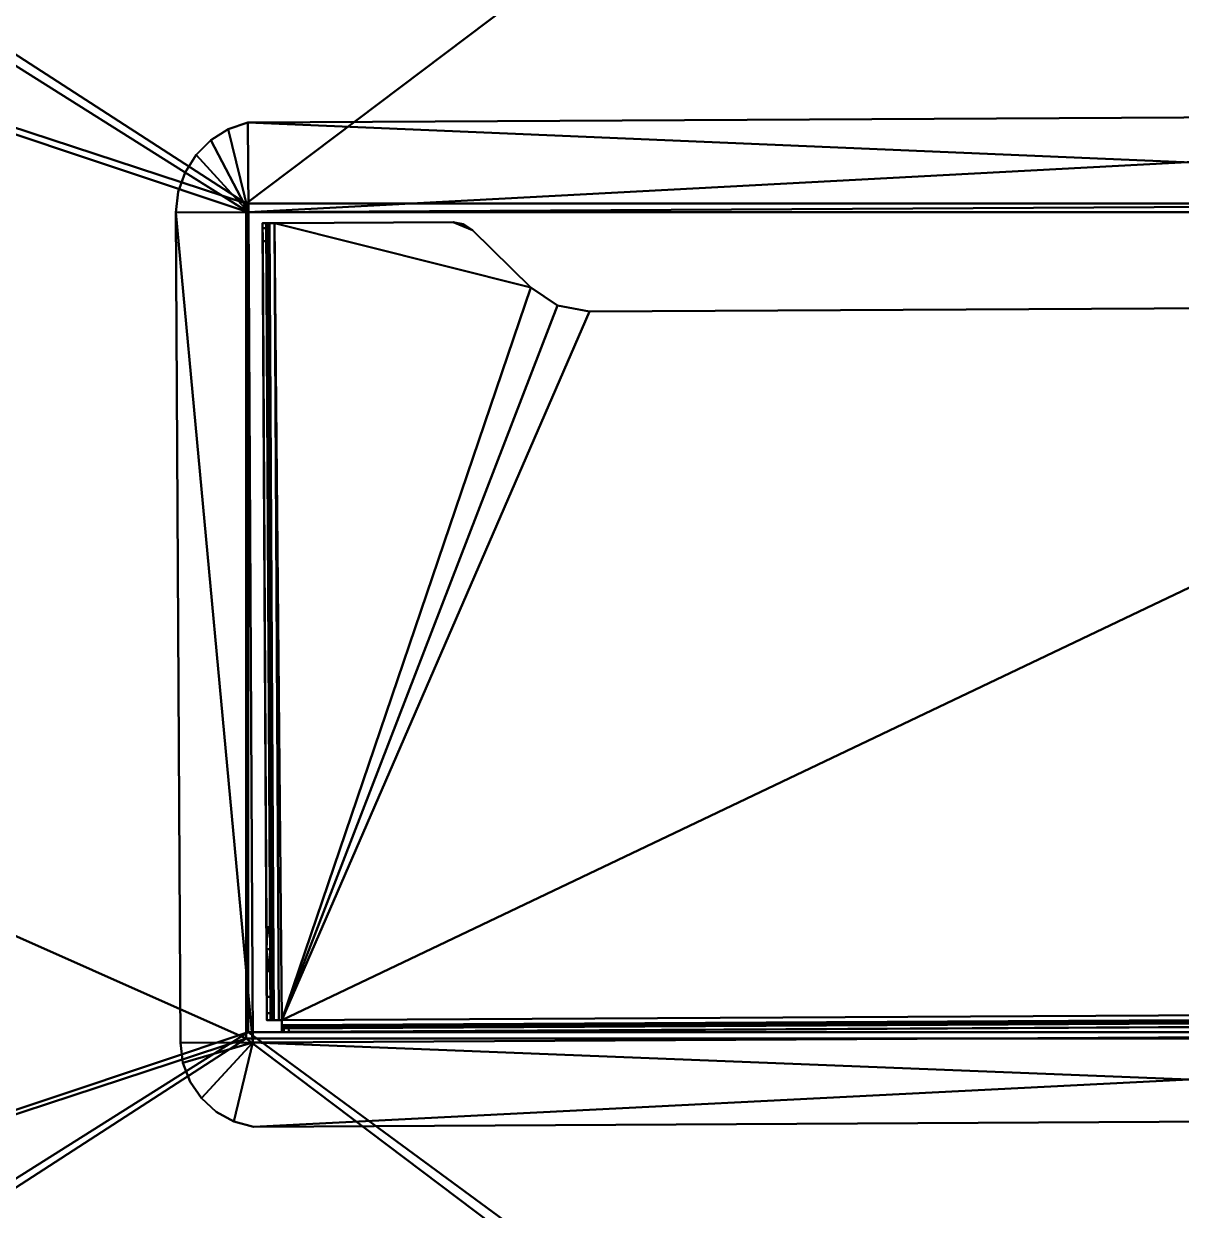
# Model space of a CAD drawing. Header units: millimetres. Extents: x -1750 to 1750, y -600 to 600.
# Drawn here: x -747.8 to -580.8, y -84.7 to 86.5 of the extents above; entities that cross this region are included whole.
import ezdxf

# ---------------------------------------------------------------- set-up
doc = ezdxf.new("R2010")
doc.units = ezdxf.units.MM
doc.layers.add('I-FURN-PNLS', color=7, linetype='Continuous', lineweight=40)

# ---------------------------------------------------------------- blocks, each defined once
blk = doc.blocks.new('Tapa de caja tomas - Tapa de caja tomas-217817-Vista 1')
at = {"layer": 'I-FURN-PNLS', "color": 250, "true_color": 0x141414}
mesh = blk.add_polyface(dxfattribs=at)
corners = [(72.43, -134.54, 694.06), (72.43, 135.57, 694.06), (71.48, 138.4, 694.06), (69.91, 140.95, 694.06), (67.82, 143.08, 694.06), (65.3, 144.68, 694.06), (62.49, 145.68, 694.06), (59.52, 146.02, 694.06), (-60.28, 146.02, 694.06), (-63.16, 145.68, 694.06), (-65.88, 144.67, 694.06), (-68.29, 143.05, 694.06), (-70.25, 140.91, 694.06), (-71.66, 138.37, 694.06), (-72.43, 135.57, 694.06), (-72.43, -134.54, 694.06), (-71.66, -137.33, 694.06), (-70.25, -139.87, 694.06), (-68.29, -142.01, 694.06), (-65.88, -143.63, 694.06), (-63.16, -144.64, 694.06), (-60.28, -144.98, 694.06), (59.52, -144.98, 694.06), (62.49, -144.64, 694.06), (65.3, -143.65, 694.06), (67.82, -142.04, 694.06), (69.91, -139.91, 694.06), (71.48, -137.37, 694.06), (-60.28, -134.54, 694.06), (-60.28, 135.57, 694.06), (59.52, 135.57, 694.06), (59.52, -134.54, 694.06)]
mesh.append_faces([[corners[k] for k in face] for face in [(9, 29, 8)]], dxfattribs={"vtx0": -1, "vtx1": -1, "color": 250})
mesh.append_faces([[corners[k] for k in face] for face in [(22, 31, 28), (30, 4, 5), (29, 13, 14, 28)]], dxfattribs={"vtx0": -1, "vtx2": -1, "color": 250})
mesh.append_faces([[corners[k] for k in face] for face in [(31, 24, 25, 26), (28, 20, 21, 22), (28, 16, 17, 18), (30, 5, 6, 7), (29, 9, 10, 11)]], dxfattribs={"vtx0": -1, "vtx3": -1, "color": 250})
mesh.append_faces([[corners[k] for k in face] for face in [(23, 24, 31, 22), (27, 0, 31, 26), (0, 1, 31), (19, 20, 28, 18), (15, 16, 28, 14), (3, 4, 30, 2), (12, 13, 29, 11)]], dxfattribs={"vtx1": -1, "vtx2": -1, "color": 250})
mesh.append_faces([[corners[k] for k in face] for face in [(1, 2, 30, 31), (29, 30, 7, 8)]], dxfattribs={"vtx1": -1, "vtx3": -1, "color": 250})
mesh = blk.add_polyface(dxfattribs=at)
corners = [(72.43, -134.54, 693.14), (71.48, -137.37, 693.14), (69.91, -139.91, 693.14), (67.82, -142.04, 693.14), (65.3, -143.65, 693.14), (62.49, -144.64, 693.14), (59.52, -144.98, 693.14), (-60.28, -144.98, 693.14), (-63.16, -144.64, 693.14), (-65.88, -143.63, 693.14), (-68.29, -142.01, 693.14), (-70.25, -139.87, 693.14), (-71.66, -137.33, 693.14), (-72.43, -134.54, 693.14), (-72.43, 135.57, 693.14), (-71.66, 138.37, 693.14), (-70.25, 140.91, 693.14), (-68.29, 143.05, 693.14), (-65.88, 144.67, 693.14), (-63.16, 145.68, 693.14), (-60.28, 146.02, 693.14), (59.52, 146.02, 693.14), (62.49, 145.68, 693.14), (65.3, 144.68, 693.14), (67.82, 143.08, 693.14), (69.91, 140.95, 693.14), (71.48, 138.4, 693.14), (72.43, 135.57, 693.14), (-60.28, -134.54, 693.14), (59.52, -134.54, 693.14), (59.52, 135.57, 693.14), (-60.28, 135.57, 693.14)]
mesh.append_faces([[corners[k] for k in face] for face in [(8, 28, 7)]], dxfattribs={"vtx0": -1, "vtx1": -1, "color": 250})
mesh.append_faces([[corners[k] for k in face] for face in [(21, 30, 31), (29, 3, 4), (28, 12, 13, 31)]], dxfattribs={"vtx0": -1, "vtx2": -1, "color": 250})
mesh.append_faces([[corners[k] for k in face] for face in [(30, 23, 24, 25), (31, 19, 20, 21), (31, 15, 16, 17), (29, 4, 5, 6), (28, 8, 9, 10)]], dxfattribs={"vtx0": -1, "vtx3": -1, "color": 250})
mesh.append_faces([[corners[k] for k in face] for face in [(22, 23, 30, 21), (26, 27, 30, 25), (27, 0, 30), (18, 19, 31, 17), (14, 15, 31, 13), (2, 3, 29, 1), (11, 12, 28, 10)]], dxfattribs={"vtx1": -1, "vtx2": -1, "color": 250})
mesh.append_faces([[corners[k] for k in face] for face in [(0, 1, 29, 30), (28, 29, 6, 7)]], dxfattribs={"vtx1": -1, "vtx3": -1, "color": 250})
mesh = blk.add_polyface(dxfattribs=at)
corners = [(-72.43, 135.57, 694.06), (-71.66, 138.37, 694.06), (-70.25, 140.91, 694.06), (-68.29, 143.05, 694.06), (-65.88, 144.67, 694.06), (-63.16, 145.68, 694.06), (-60.28, 146.02, 694.06), (-60.28, 146.02, 693.14), (-63.16, 145.68, 693.14), (-65.88, 144.67, 693.14), (-68.29, 143.05, 693.14), (-70.25, 140.91, 693.14), (-71.66, 138.37, 693.14), (-72.43, 135.57, 693.14)]
mesh.append_faces([[corners[k] for k in face] for face in [(7, 8, 5, 6), (0, 1, 12, 13)]], dxfattribs={"vtx1": -1, "color": 250})
mesh.append_faces([[corners[k] for k in face] for face in [(8, 9, 4, 5), (3, 4, 9, 10), (10, 11, 2, 3), (11, 12, 1, 2)]], dxfattribs={"vtx1": -1, "vtx3": -1, "color": 250})
mesh = blk.add_polyface(dxfattribs=at)
corners = [(-60.28, 146.02, 694.06), (59.52, 146.02, 694.06), (59.52, 146.02, 693.14), (-60.28, 146.02, 693.14)]
mesh.append_faces([[corners[k] for k in face] for face in [(3, 0, 1, 2)]], dxfattribs={"color": 250})
mesh = blk.add_polyface(dxfattribs=at)
corners = [(59.52, 146.02, 694.06), (62.49, 145.68, 694.06), (65.3, 144.68, 694.06), (67.82, 143.08, 694.06), (69.91, 140.95, 694.06), (71.48, 138.4, 694.06), (72.43, 135.57, 694.06), (72.43, 135.57, 693.14), (71.48, 138.4, 693.14), (69.91, 140.95, 693.14), (67.82, 143.08, 693.14), (65.3, 144.68, 693.14), (62.49, 145.68, 693.14), (59.52, 146.02, 693.14)]
mesh.append_faces([[corners[k] for k in face] for face in [(7, 8, 5, 6), (0, 1, 12, 13)]], dxfattribs={"vtx1": -1, "color": 250})
mesh.append_faces([[corners[k] for k in face] for face in [(8, 9, 4, 5), (3, 4, 9, 10), (10, 11, 2, 3), (11, 12, 1, 2)]], dxfattribs={"vtx1": -1, "vtx3": -1, "color": 250})
mesh = blk.add_polyface(dxfattribs=at)
corners = [(-72.43, -134.54, 694.06), (-72.43, 135.57, 694.06), (-72.43, 135.57, 693.14), (-72.43, -134.54, 693.14)]
mesh.append_faces([[corners[k] for k in face] for face in [(3, 0, 1, 2)]], dxfattribs={"color": 250})
mesh = blk.add_polyface(dxfattribs=at)
corners = [(-60.28, 135.57, 694.06), (-60.28, -134.54, 694.06), (-60.28, -134.54, 693.14), (-60.28, 135.57, 693.14)]
mesh.append_faces([[corners[k] for k in face] for face in [(0, 1, 2, 3)]], dxfattribs={"color": 250})
mesh = blk.add_polyface(dxfattribs=at)
corners = [(59.52, 135.57, 694.06), (-60.28, 135.57, 694.06), (-60.28, 135.57, 693.14), (59.52, 135.57, 693.14)]
mesh.append_faces([[corners[k] for k in face] for face in [(0, 1, 2, 3)]], dxfattribs={"color": 250})
mesh = blk.add_polyface(dxfattribs=at)
corners = [(59.52, -134.54, 694.06), (59.52, 135.57, 694.06), (59.52, 135.57, 693.14), (59.52, -134.54, 693.14)]
mesh.append_faces([[corners[k] for k in face] for face in [(0, 1, 2, 3)]], dxfattribs={"color": 250})
mesh = blk.add_polyface(dxfattribs=at)
corners = [(72.43, 135.57, 694.06), (72.43, -134.54, 694.06), (72.43, -134.54, 693.14), (72.43, 135.57, 693.14)]
mesh.append_faces([[corners[k] for k in face] for face in [(3, 0, 1, 2)]], dxfattribs={"color": 250})
mesh = blk.add_polyface(dxfattribs=at)
corners = [(-57.09, 131.83, 693.84), (-57.09, 133.03, 693.34), (-57.09, 133.53, 692.14), (-57.09, 132.83, 692.14), (-57.09, 132.53, 692.84), (-57.09, 131.83, 693.14), (-57.09, 131.83, 693.31), (-57.09, 131.83, 693.49), (-57.09, 131.83, 693.66)]
mesh.append_faces([[corners[k] for k in face] for face in [(4, 2, 3), (1, 7, 8, 0)]], dxfattribs={"vtx0": -1, "color": 250})
mesh.append_faces([[corners[k] for k in face] for face in [(1, 2, 4, 7)]], dxfattribs={"vtx1": -1, "vtx2": -1, "vtx3": -1, "color": 250})
mesh.append_faces([[corners[k] for k in face] for face in [(4, 5, 6, 7)]], dxfattribs={"vtx3": -1, "color": 250})
mesh = blk.add_polyface(dxfattribs=at)
corners = [(-57.09, 131.83, 693.84), (57.91, 131.83, 693.84), (57.91, 133.03, 693.34), (57.91, 133.53, 692.14), (-57.09, 133.53, 692.14), (-57.09, 133.03, 693.34)]
mesh.append_faces([[corners[k] for k in face] for face in [(0, 1, 2, 5), (3, 4, 5, 2)]], dxfattribs={"vtx2": -1, "color": 250})
mesh = blk.add_polyface(dxfattribs=at)
corners = [(-57.09, 132.83, 678.4), (-57.09, 133.53, 678.4), (-56.07, 133.53, 676.15), (-53.7, 133.53, 675.43), (-53.7, 132.83, 675.43), (-56.07, 132.83, 676.15)]
mesh.append_faces([[corners[k] for k in face] for face in [(3, 4, 5, 2), (0, 1, 2, 5)]], dxfattribs={"vtx2": -1, "color": 250})
mesh = blk.add_polyface(dxfattribs=at)
corners = [(57.91, 133.53, 690.47), (57.17, 133.53, 688.49), (55.3, 133.53, 687.49), (-53.7, 133.53, 675.43), (-56.07, 133.53, 676.15), (-57.09, 133.53, 678.4), (-57.09, 133.53, 692.14), (57.91, 133.53, 692.14), (-43.66, 133.53, 685.05), (-46.84, 133.53, 688.22), (-50.01, 133.53, 685.05), (-46.84, 133.53, 681.87)]
mesh.append_faces([[corners[k] for k in face] for face in [(2, 7, 0, 1)]], dxfattribs={"vtx0": -1, "color": 250})
mesh.append_faces([[corners[k] for k in face] for face in [(6, 9, 10, 5), (9, 6, 7), (3, 10, 11), (11, 2, 3), (7, 8, 9)]], dxfattribs={"vtx0": -1, "vtx2": -1, "color": 250})
mesh.append_faces([[corners[k] for k in face] for face in [(2, 11, 8, 7)]], dxfattribs={"vtx0": -1, "vtx2": -1, "vtx3": -1, "color": 250})
mesh.append_faces([[corners[k] for k in face] for face in [(3, 4, 5, 10)]], dxfattribs={"vtx2": -1, "vtx3": -1, "color": 250})
mesh = blk.add_polyface(dxfattribs=at)
corners = [(-57.09, 133.53, 692.14), (-57.09, 133.53, 678.4), (-57.09, 132.83, 678.4), (-57.09, 132.83, 692.14)]
mesh.append_faces([[corners[k] for k in face] for face in [(0, 1, 2, 3)]], dxfattribs={"color": 250})
mesh = blk.add_polyface(dxfattribs=at)
corners = [(-53.7, 132.83, 675.43), (-53.7, 133.53, 675.43), (55.3, 133.53, 687.49), (55.3, 132.83, 687.49)]
mesh.append_faces([[corners[k] for k in face] for face in [(1, 2, 3, 0)]], dxfattribs={"color": 250})
mesh = blk.add_polyface(dxfattribs=at)
corners = [(-43.66, 133.53, 685.05), (-43.66, 133.35, 685.05), (-43.66, 133.18, 685.05), (-43.66, 133, 685.05), (-43.66, 132.83, 685.05), (-46.84, 132.83, 688.22), (-50.01, 132.83, 685.05), (-50.01, 133, 685.05), (-50.01, 133.18, 685.05), (-50.01, 133.35, 685.05), (-50.01, 133.53, 685.05), (-46.84, 133.53, 688.22)]
mesh.append_faces([[corners[k] for k in face] for face in [(1, 11, 0)]], dxfattribs={"vtx0": -1, "color": 250})
mesh.append_faces([[corners[k] for k in face] for face in [(5, 8, 11), (2, 5, 11, 1)]], dxfattribs={"vtx0": -1, "vtx1": -1, "vtx2": -1, "color": 250})
mesh.append_faces([[corners[k] for k in face] for face in [(7, 8, 5, 6)]], dxfattribs={"vtx1": -1, "color": 250})
mesh.append_faces([[corners[k] for k in face] for face in [(9, 10, 11, 8), (3, 4, 5, 2)]], dxfattribs={"vtx2": -1, "color": 250})
mesh = blk.add_polyface(dxfattribs=at)
corners = [(-50.01, 132.83, 685.05), (-46.84, 132.83, 681.87), (-43.66, 132.83, 685.05), (-43.66, 133, 685.05), (-43.66, 133.18, 685.05), (-43.66, 133.35, 685.05), (-43.66, 133.53, 685.05), (-46.84, 133.53, 681.87), (-50.01, 133.53, 685.05), (-50.01, 133.35, 685.05), (-50.01, 133.18, 685.05), (-50.01, 133, 685.05)]
mesh.append_faces([[corners[k] for k in face] for face in [(1, 7, 10)]], dxfattribs={"vtx0": -1, "vtx1": -1, "vtx2": -1, "color": 250})
mesh.append_faces([[corners[k] for k in face] for face in [(4, 5, 7, 1)]], dxfattribs={"vtx1": -1, "vtx2": -1, "vtx3": -1, "color": 250})
mesh.append_faces([[corners[k] for k in face] for face in [(5, 6, 7), (11, 0, 1, 10)]], dxfattribs={"vtx2": -1, "color": 250})
mesh.append_faces([[corners[k] for k in face] for face in [(1, 2, 3, 4), (7, 8, 9, 10)]], dxfattribs={"vtx3": -1, "color": 250})
mesh = blk.add_polyface(dxfattribs=at)
corners = [(55.3, 132.83, 687.49), (55.3, 133.53, 687.49), (57.17, 133.53, 688.49), (57.91, 133.53, 690.47), (57.91, 132.83, 690.47), (57.17, 132.83, 688.49)]
mesh.append_faces([[corners[k] for k in face] for face in [(3, 4, 5, 2), (0, 1, 2, 5)]], dxfattribs={"vtx2": -1, "color": 250})
mesh = blk.add_polyface(dxfattribs=at)
corners = [(57.91, 133.53, 692.14), (57.91, 133.03, 693.34), (57.91, 131.83, 693.84), (57.91, 131.83, 693.67), (57.91, 131.83, 693.49), (57.91, 131.83, 693.32), (57.91, 131.83, 693.14), (57.91, 132.53, 692.85), (57.91, 132.83, 692.14)]
mesh.append_faces([[corners[k] for k in face] for face in [(7, 4, 5, 6)]], dxfattribs={"vtx0": -1, "color": 250})
mesh.append_faces([[corners[k] for k in face] for face in [(1, 4, 7, 0)]], dxfattribs={"vtx0": -1, "vtx1": -1, "vtx2": -1, "color": 250})
mesh.append_faces([[corners[k] for k in face] for face in [(3, 4, 1, 2), (8, 0, 7)]], dxfattribs={"vtx1": -1, "color": 250})
mesh = blk.add_polyface(dxfattribs=at)
corners = [(57.91, 132.83, 692.14), (57.91, 132.83, 690.47), (57.91, 133.53, 690.47), (57.91, 133.53, 692.14)]
mesh.append_faces([[corners[k] for k in face] for face in [(2, 3, 0, 1)]], dxfattribs={"color": 250})
mesh = blk.add_polyface(dxfattribs=at)
corners = [(-57.09, 132.83, 692.14), (57.91, 132.83, 692.14), (57.91, 132.53, 692.85), (57.91, 131.83, 693.14), (-57.09, 131.83, 693.14), (-57.09, 132.53, 692.84)]
mesh.append_faces([[corners[k] for k in face] for face in [(2, 3, 4, 5), (5, 0, 1, 2)]], dxfattribs={"vtx3": -1, "color": 250})
mesh = blk.add_polyface(dxfattribs=at)
corners = [(-57.09, 132.83, 692.14), (-57.09, 132.83, 678.4), (-56.07, 132.83, 676.15), (-53.7, 132.83, 675.43), (55.3, 132.83, 687.49), (57.17, 132.83, 688.49), (57.91, 132.83, 690.47), (57.91, 132.83, 692.14), (-50.01, 132.83, 685.05), (-46.84, 132.83, 688.22), (-43.66, 132.83, 685.05), (-46.84, 132.83, 681.87)]
mesh.append_faces([[corners[k] for k in face] for face in [(3, 11, 8, 1)]], dxfattribs={"vtx0": -1, "vtx2": -1, "vtx3": -1, "color": 250})
mesh.append_faces([[corners[k] for k in face] for face in [(2, 3, 1), (6, 7, 4, 5)]], dxfattribs={"vtx1": -1, "color": 250})
mesh.append_faces([[corners[k] for k in face] for face in [(7, 0, 9), (3, 4, 11), (9, 10, 7)]], dxfattribs={"vtx1": -1, "vtx2": -1, "color": 250})
mesh.append_faces([[corners[k] for k in face] for face in [(10, 11, 4, 7)]], dxfattribs={"vtx1": -1, "vtx2": -1, "vtx3": -1, "color": 250})
mesh.append_faces([[corners[k] for k in face] for face in [(8, 9, 0, 1)]], dxfattribs={"vtx1": -1, "vtx3": -1, "color": 250})
mesh = blk.add_polyface(dxfattribs=at)
corners = [(-57.09, 131.83, 693.14), (57.91, 131.83, 693.14), (57.91, 106.04, 693.14), (57.61, 104.52, 693.14), (56.75, 103.23, 693.14), (48.41, 94.89, 693.14), (45.82, 91.02, 693.14), (44.91, 86.45, 693.14), (44.91, -85.62, 693.14), (45.82, -90.19, 693.14), (48.41, -94.06, 693.14), (56.75, -102.4, 693.14), (57.61, -103.69, 693.14), (57.91, -105.21, 693.14), (57.91, -130.99, 693.14), (-57.09, -130.99, 693.14), (-57.09, -130.57, 693.14), (-57.09, 131.4, 693.14)]
mesh.append_faces([[corners[k] for k in face] for face in [(6, 17, 5)]], dxfattribs={"vtx0": -1, "vtx1": -1, "color": 250})
mesh.append_faces([[corners[k] for k in face] for face in [(10, 14, 16, 9)]], dxfattribs={"vtx0": -1, "vtx1": -1, "vtx2": -1, "color": 250})
mesh.append_faces([[corners[k] for k in face] for face in [(17, 6, 7), (17, 7, 8), (2, 4, 5, 1)]], dxfattribs={"vtx0": -1, "vtx2": -1, "color": 250})
mesh.append_faces([[corners[k] for k in face] for face in [(3, 4, 2)]], dxfattribs={"vtx1": -1, "color": 250})
mesh.append_faces([[corners[k] for k in face] for face in [(13, 14, 10)]], dxfattribs={"vtx1": -1, "vtx2": -1, "color": 250})
mesh.append_faces([[corners[k] for k in face] for face in [(8, 9, 16, 17)]], dxfattribs={"vtx1": -1, "vtx3": -1, "color": 250})
mesh.append_faces([[corners[k] for k in face] for face in [(14, 15, 16), (11, 12, 13, 10)]], dxfattribs={"vtx2": -1, "color": 250})
mesh.append_faces([[corners[k] for k in face] for face in [(17, 0, 1, 5)]], dxfattribs={"vtx2": -1, "vtx3": -1, "color": 250})
mesh = blk.add_polyface(dxfattribs=at)
corners = [(-57.09, 131.4, 693.14), (-57.09, 131.4, 693.84), (-57.09, 131.83, 693.84), (-57.09, 131.83, 693.66), (-57.09, 131.83, 693.49), (-57.09, 131.83, 693.31), (-57.09, 131.83, 693.14)]
mesh.append_faces([[corners[k] for k in face] for face in [(1, 4, 0)]], dxfattribs={"vtx0": -1, "vtx1": -1, "color": 250})
mesh.append_faces([[corners[k] for k in face] for face in [(3, 4, 1, 2)]], dxfattribs={"vtx1": -1, "color": 250})
mesh.append_faces([[corners[k] for k in face] for face in [(5, 6, 0, 4)]], dxfattribs={"vtx2": -1, "color": 250})
mesh = blk.add_polyface(dxfattribs=at)
corners = [(-57.09, -130.57, 693.84), (-57.09, -130.99, 693.84), (57.91, -130.99, 693.84), (57.91, -105.21, 693.84), (57.61, -103.69, 693.84), (56.75, -102.4, 693.84), (48.41, -94.06, 693.84), (45.82, -90.19, 693.84), (44.91, -85.62, 693.84), (44.91, 86.45, 693.84), (45.82, 91.02, 693.84), (48.41, 94.89, 693.84), (56.75, 103.23, 693.84), (57.61, 104.52, 693.84), (57.91, 106.04, 693.84), (57.91, 131.83, 693.84), (-57.09, 131.83, 693.84), (-57.09, 131.4, 693.84)]
mesh.append_faces([[corners[k] for k in face] for face in [(14, 12, 13)]], dxfattribs={"vtx0": -1, "color": 250})
mesh.append_faces([[corners[k] for k in face] for face in [(0, 2, 6, 7)]], dxfattribs={"vtx0": -1, "vtx1": -1, "vtx3": -1, "color": 250})
mesh.append_faces([[corners[k] for k in face] for face in [(0, 7, 8), (6, 2, 3)]], dxfattribs={"vtx0": -1, "vtx2": -1, "color": 250})
mesh.append_faces([[corners[k] for k in face] for face in [(17, 10, 11, 15)]], dxfattribs={"vtx0": -1, "vtx2": -1, "vtx3": -1, "color": 250})
mesh.append_faces([[corners[k] for k in face] for face in [(9, 10, 17)]], dxfattribs={"vtx1": -1, "vtx2": -1, "color": 250})
mesh.append_faces([[corners[k] for k in face] for face in [(8, 9, 17, 0), (11, 12, 14, 15)]], dxfattribs={"vtx1": -1, "vtx3": -1, "color": 250})
mesh.append_faces([[corners[k] for k in face] for face in [(0, 1, 2), (15, 16, 17)]], dxfattribs={"vtx2": -1, "color": 250})
mesh.append_faces([[corners[k] for k in face] for face in [(3, 4, 5, 6)]], dxfattribs={"vtx3": -1, "color": 250})
mesh = blk.add_polyface(dxfattribs=at)
corners = [(57.91, 106.04, 693.84), (57.91, 106.04, 693.14), (57.91, 131.83, 693.14), (57.91, 131.83, 693.32), (57.91, 131.83, 693.49), (57.91, 131.83, 693.67), (57.91, 131.83, 693.84)]
mesh.append_faces([[corners[k] for k in face] for face in [(0, 5, 6)]], dxfattribs={"vtx0": -1, "color": 250})
mesh.append_faces([[corners[k] for k in face] for face in [(3, 4, 1, 2)]], dxfattribs={"vtx1": -1, "color": 250})
mesh.append_faces([[corners[k] for k in face] for face in [(0, 1, 4, 5)]], dxfattribs={"vtx1": -1, "vtx3": -1, "color": 250})
mesh = blk.add_polyface(dxfattribs=at)
corners = [(-58.79, 131.4, 692.14), (-58.29, 131.4, 693.34), (-57.09, 131.4, 693.84), (-57.09, 131.4, 693.14), (-57.79, 131.4, 692.84), (-58.09, 131.4, 692.14)]
mesh.append_faces([[corners[k] for k in face] for face in [(2, 3, 4, 1)]], dxfattribs={"vtx2": -1, "color": 250})
mesh.append_faces([[corners[k] for k in face] for face in [(4, 5, 0, 1)]], dxfattribs={"vtx3": -1, "color": 250})
mesh = blk.add_polyface(dxfattribs=at)
corners = [(-57.09, 131.4, 693.84), (-58.29, 131.4, 693.34), (-58.79, 131.4, 692.14), (-58.79, -130.57, 692.14), (-58.29, -130.57, 693.34), (-57.09, -130.57, 693.84)]
mesh.append_faces([[corners[k] for k in face] for face in [(5, 0, 1, 4), (2, 3, 4, 1)]], dxfattribs={"vtx2": -1, "color": 250})
mesh = blk.add_polyface(dxfattribs=at)
corners = [(-58.09, 130.4, 688.29), (-58.79, 130.4, 688.29), (-58.79, 131.1, 688.58), (-58.79, 131.4, 689.29), (-58.09, 131.4, 689.29), (-58.09, 131.1, 688.58)]
mesh.append_faces([[corners[k] for k in face] for face in [(3, 4, 5, 2), (0, 1, 2, 5)]], dxfattribs={"vtx2": -1, "color": 250})
mesh = blk.add_polyface(dxfattribs=at)
corners = [(-58.79, 131.4, 689.29), (-58.79, 131.1, 688.58), (-58.79, 130.4, 688.29), (-58.79, -129.57, 688.29), (-58.79, -130.27, 688.58), (-58.79, -130.57, 689.29), (-58.79, -130.57, 692.14), (-58.79, 131.4, 692.14)]
mesh.append_faces([[corners[k] for k in face] for face in [(7, 2, 3, 6)]], dxfattribs={"vtx0": -1, "vtx2": -1, "color": 250})
mesh.append_faces([[corners[k] for k in face] for face in [(0, 1, 2, 7)]], dxfattribs={"vtx2": -1, "color": 250})
mesh.append_faces([[corners[k] for k in face] for face in [(3, 4, 5, 6)]], dxfattribs={"vtx3": -1, "color": 250})
mesh = blk.add_polyface(dxfattribs=at)
corners = [(-58.09, 131.4, 692.14), (-58.09, 131.4, 689.29), (-58.79, 131.4, 689.29), (-58.79, 131.4, 692.14)]
mesh.append_faces([[corners[k] for k in face] for face in [(2, 3, 0, 1)]], dxfattribs={"color": 250})
mesh = blk.add_polyface(dxfattribs=at)
corners = [(-58.09, -129.57, 688.29), (-58.79, -129.57, 688.29), (-58.79, 130.4, 688.29), (-58.09, 130.4, 688.29)]
mesh.append_faces([[corners[k] for k in face] for face in [(1, 2, 3, 0)]], dxfattribs={"color": 250})
mesh = blk.add_polyface(dxfattribs=at)
corners = [(-57.09, -130.57, 693.14), (-57.79, -130.57, 692.84), (-58.09, -130.57, 692.14), (-58.09, 131.4, 692.14), (-57.79, 131.4, 692.84), (-57.09, 131.4, 693.14)]
mesh.append_faces([[corners[k] for k in face] for face in [(4, 5, 0, 1), (1, 2, 3, 4)]], dxfattribs={"vtx3": -1, "color": 250})
mesh = blk.add_polyface(dxfattribs=at)
corners = [(-58.09, -130.57, 692.14), (-58.09, -130.57, 689.29), (-58.09, -130.27, 688.58), (-58.09, -129.57, 688.29), (-58.09, 130.4, 688.29), (-58.09, 131.1, 688.58), (-58.09, 131.4, 689.29), (-58.09, 131.4, 692.14)]
mesh.append_faces([[corners[k] for k in face] for face in [(3, 4, 7, 0)]], dxfattribs={"vtx1": -1, "vtx3": -1, "color": 250})
mesh.append_faces([[corners[k] for k in face] for face in [(1, 2, 3, 0)]], dxfattribs={"vtx2": -1, "color": 250})
mesh.append_faces([[corners[k] for k in face] for face in [(4, 5, 6, 7)]], dxfattribs={"vtx3": -1, "color": 250})
mesh = blk.add_polyface(dxfattribs=at)
corners = [(57.91, 106.04, 693.14), (57.91, 106.04, 693.84), (57.61, 104.52, 693.84), (56.75, 103.23, 693.84), (56.75, 103.23, 693.14), (57.61, 104.52, 693.14)]
mesh.append_faces([[corners[k] for k in face] for face in [(2, 3, 4, 5), (5, 0, 1, 2)]], dxfattribs={"vtx3": -1, "color": 250})
mesh = blk.add_polyface(dxfattribs=at)
corners = [(56.75, 103.23, 693.14), (56.75, 103.23, 693.84), (48.41, 94.89, 693.84), (48.41, 94.89, 693.14)]
mesh.append_faces([[corners[k] for k in face] for face in [(2, 3, 0, 1)]], dxfattribs={"color": 250})
mesh = blk.add_polyface(dxfattribs=at)
corners = [(48.41, 94.89, 693.14), (48.41, 94.89, 693.84), (45.82, 91.02, 693.84), (44.91, 86.45, 693.84), (44.91, 86.45, 693.14), (45.82, 91.02, 693.14)]
mesh.append_faces([[corners[k] for k in face] for face in [(5, 0, 1, 2), (2, 3, 4, 5)]], dxfattribs={"vtx3": -1, "color": 250})
mesh = blk.add_polyface(dxfattribs=at)
corners = [(44.91, 86.45, 693.14), (44.91, 86.45, 693.84), (44.91, -85.62, 693.84), (44.91, -85.62, 693.14)]
mesh.append_faces([[corners[k] for k in face] for face in [(1, 2, 3, 0)]], dxfattribs={"color": 250})

msp = doc.modelspace()

# ---------------------------------------------------------------- block references
at = {"layer": 'I-FURN-PNLS', "color": 250, "true_color": 0x141414, "rotation": 90.31271562994432}
msp.add_blockref('Tapa de caja tomas - Tapa de caja tomas-217817-Vista 1', (-579.48, 0.52, 31.86), dxfattribs=at)

# ---------------------------------------------------------------- meshes
at = {"layer": 'I-FURN-PNLS', "color": 250, "true_color": 0x141414}
mesh = msp.add_polyface(dxfattribs=at)
corners = [(0, 600, 700), (-1550, 600, 700), (-1594.5, 594.99, 700), (-1636.78, 580.19, 700), (-1674.7, 556.37, 700), (-1706.37, 524.7, 700), (-1730.19, 486.78, 700), (-1744.99, 444.5, 700), (-1750, 400, 700), (-1750, -400, 700), (-1744.99, -444.5, 700), (-1730.19, -486.78, 700), (-1706.37, -524.7, 700), (-1674.7, -556.37, 700), (-1636.78, -580.19, 700), (-1594.5, -594.99, 700), (-1550, -600, 700), (0, -600, 700), (0, -56.14, 700), (-130, -56.14, 700), (-130, 58.86, 700), (0, 58.86, 700), (-715.7, 60.56, 700), (-445.7, 60.56, 700), (-445.7, -59.9, 700), (-715.7, -59.9, 700)]
mesh.append_faces([[corners[k] for k in face] for face in [(7, 5, 6)]], dxfattribs={"vtx0": -1, "color": 250})
mesh.append_faces([[corners[k] for k in face] for face in [(10, 13, 9), (16, 9, 15)]], dxfattribs={"vtx0": -1, "vtx1": -1, "color": 250})
mesh.append_faces([[corners[k] for k in face] for face in [(9, 16, 25, 8)]], dxfattribs={"vtx0": -1, "vtx1": -1, "vtx2": -1, "color": 250})
mesh.append_faces([[corners[k] for k in face] for face in [(17, 24, 25, 16), (8, 3, 4)]], dxfattribs={"vtx0": -1, "vtx2": -1, "color": 250})
mesh.append_faces([[corners[k] for k in face] for face in [(8, 25, 22, 1)]], dxfattribs={"vtx0": -1, "vtx2": -1, "vtx3": -1, "color": 250})
mesh.append_faces([[corners[k] for k in face] for face in [(8, 1, 2, 3), (9, 13, 14, 15)]], dxfattribs={"vtx0": -1, "vtx3": -1, "color": 250})
mesh.append_faces([[corners[k] for k in face] for face in [(12, 13, 10, 11)]], dxfattribs={"vtx1": -1, "color": 250})
mesh.append_faces([[corners[k] for k in face] for face in [(22, 23, 0, 1), (19, 20, 23, 24), (4, 5, 7, 8)]], dxfattribs={"vtx1": -1, "vtx3": -1, "color": 250})
mesh.append_faces([[corners[k] for k in face] for face in [(20, 21, 0, 23), (17, 18, 19, 24)]], dxfattribs={"vtx2": -1, "vtx3": -1, "color": 250})
mesh = msp.add_polyface(dxfattribs=at)
corners = [(0, 600, 675), (0, 58.86, 675), (-130, 58.86, 675), (-130, -56.14, 675), (0, -56.14, 675), (0, -600, 675), (-1550, -600, 675), (-1594.5, -594.99, 675), (-1636.78, -580.19, 675), (-1674.7, -556.37, 675), (-1706.37, -524.7, 675), (-1730.19, -486.78, 675), (-1744.99, -444.5, 675), (-1750, -400, 675), (-1750, 400, 675), (-1744.99, 444.5, 675), (-1730.19, 486.78, 675), (-1706.37, 524.7, 675), (-1674.7, 556.37, 675), (-1636.78, 580.19, 675), (-1594.5, 594.99, 675), (-1550, 600, 675), (-715.7, 60.56, 675), (-715.7, -59.9, 675), (-445.7, -59.9, 675), (-445.7, 60.56, 675)]
mesh.append_faces([[corners[k] for k in face] for face in [(2, 25, 0, 1)]], dxfattribs={"vtx0": -1, "vtx1": -1, "color": 250})
mesh.append_faces([[corners[k] for k in face] for face in [(22, 14, 21, 0)]], dxfattribs={"vtx0": -1, "vtx1": -1, "vtx3": -1, "color": 250})
mesh.append_faces([[corners[k] for k in face] for face in [(23, 13, 14, 22), (9, 12, 13, 8), (0, 25, 22), (5, 23, 24), (3, 24, 25, 2)]], dxfattribs={"vtx0": -1, "vtx2": -1, "color": 250})
mesh.append_faces([[corners[k] for k in face] for face in [(23, 5, 6, 13)]], dxfattribs={"vtx0": -1, "vtx2": -1, "vtx3": -1, "color": 250})
mesh.append_faces([[corners[k] for k in face] for face in [(14, 19, 20, 21)]], dxfattribs={"vtx0": -1, "vtx3": -1, "color": 250})
mesh.append_faces([[corners[k] for k in face] for face in [(7, 8, 13, 6)]], dxfattribs={"vtx1": -1, "vtx2": -1, "color": 250})
mesh.append_faces([[corners[k] for k in face] for face in [(14, 15, 18, 19)]], dxfattribs={"vtx1": -1, "vtx3": -1, "color": 250})
mesh.append_faces([[corners[k] for k in face] for face in [(10, 11, 12, 9)]], dxfattribs={"vtx2": -1, "color": 250})
mesh.append_faces([[corners[k] for k in face] for face in [(3, 4, 5, 24)]], dxfattribs={"vtx2": -1, "vtx3": -1, "color": 250})
mesh.append_faces([[corners[k] for k in face] for face in [(15, 16, 17, 18)]], dxfattribs={"vtx3": -1, "color": 250})
at = {"layer": 'I-FURN-PNLS', "color": 7, "true_color": 0xf7f7f7}
mesh = msp.add_polyface(dxfattribs=at)
corners = [(-1550, 585, 725), (-1597.88, 578.7, 725), (-1642.5, 560.21, 725), (-1680.81, 530.81, 725), (-1710.21, 492.5, 725), (-1728.7, 447.88, 725), (-1735, 400, 725), (-1735, -400, 725), (-1728.7, -447.88, 725), (-1710.21, -492.5, 725), (-1680.81, -530.81, 725), (-1642.5, -560.21, 725), (-1597.88, -578.7, 725), (-1550, -585, 725), (0, -585, 725), (0, -61.14, 725), (-135, -61.14, 725), (-135, 58.86, 725), (0, 58.86, 725), (0, 585, 725), (-444.62, 59.3, 725), (-444.62, -59.02, 725), (-715.38, -59.02, 725), (-715.38, 59.3, 725)]
mesh.append_faces([[corners[k] for k in face] for face in [(16, 14, 15), (5, 3, 4)]], dxfattribs={"vtx0": -1, "color": 7})
mesh.append_faces([[corners[k] for k in face] for face in [(2, 6, 1)]], dxfattribs={"vtx0": -1, "vtx1": -1, "color": 7})
mesh.append_faces([[corners[k] for k in face] for face in [(21, 14, 16), (13, 22, 7, 12)]], dxfattribs={"vtx0": -1, "vtx1": -1, "vtx2": -1, "color": 7})
mesh.append_faces([[corners[k] for k in face] for face in [(6, 23, 0, 1)]], dxfattribs={"vtx0": -1, "vtx1": -1, "vtx3": -1, "color": 7})
mesh.append_faces([[corners[k] for k in face] for face in [(22, 13, 14, 21), (21, 16, 17, 20)]], dxfattribs={"vtx0": -1, "vtx2": -1, "color": 7})
mesh.append_faces([[corners[k] for k in face] for face in [(10, 11, 8, 9)]], dxfattribs={"vtx1": -1, "color": 7})
mesh.append_faces([[corners[k] for k in face] for face in [(11, 12, 7, 8), (6, 7, 22, 23), (19, 0, 23, 20), (5, 6, 2, 3)]], dxfattribs={"vtx1": -1, "vtx3": -1, "color": 7})
mesh.append_faces([[corners[k] for k in face] for face in [(17, 18, 19, 20)]], dxfattribs={"vtx2": -1, "vtx3": -1, "color": 7})
mesh = msp.add_polyface(dxfattribs=at)
corners = [(-1550, 585, 700), (0, 585, 700), (0, 58.86, 700), (-135, 58.86, 700), (-135, -61.14, 700), (0, -61.14, 700), (0, -585, 700), (-1550, -585, 700), (-1597.88, -578.7, 700), (-1642.5, -560.21, 700), (-1680.81, -530.81, 700), (-1710.21, -492.5, 700), (-1728.7, -447.88, 700), (-1735, -400, 700), (-1735, 400, 700), (-1728.7, 447.88, 700), (-1710.21, 492.5, 700), (-1680.81, 530.81, 700), (-1642.5, 560.21, 700), (-1597.88, 578.7, 700), (-444.62, 59.3, 700), (-715.38, 59.3, 700), (-715.38, -59.02, 700), (-444.62, -59.02, 700)]
mesh.append_faces([[corners[k] for k in face] for face in [(6, 4, 5), (12, 10, 11)]], dxfattribs={"vtx0": -1, "color": 7})
mesh.append_faces([[corners[k] for k in face] for face in [(3, 20, 1, 2)]], dxfattribs={"vtx0": -1, "vtx1": -1, "color": 7})
mesh.append_faces([[corners[k] for k in face] for face in [(0, 21, 14, 19)]], dxfattribs={"vtx0": -1, "vtx1": -1, "vtx2": -1, "color": 7})
mesh.append_faces([[corners[k] for k in face] for face in [(21, 0, 1, 20), (14, 21, 22, 13)]], dxfattribs={"vtx0": -1, "vtx2": -1, "color": 7})
mesh.append_faces([[corners[k] for k in face] for face in [(6, 22, 23, 4), (22, 6, 7, 13)]], dxfattribs={"vtx0": -1, "vtx2": -1, "vtx3": -1, "color": 7})
mesh.append_faces([[corners[k] for k in face] for face in [(17, 18, 15, 16)]], dxfattribs={"vtx1": -1, "color": 7})
mesh.append_faces([[corners[k] for k in face] for face in [(8, 9, 13, 7)]], dxfattribs={"vtx1": -1, "vtx2": -1, "color": 7})
mesh.append_faces([[corners[k] for k in face] for face in [(23, 20, 3, 4), (18, 19, 14, 15), (12, 13, 9, 10)]], dxfattribs={"vtx1": -1, "vtx3": -1, "color": 7})
mesh = msp.add_polyface(dxfattribs=at)
corners = [(0, 250, 675), (-1062.5, 250, 675), (-1062.5, 247, 675), (0, 247, 675), (0, -150, 675), (-1062.5, -150, 675), (-1062.5, -153, 675), (0, -153, 675), (0, -250, 675), (0, -247, 675), (-1062.5, -247, 675), (-1062.5, -250, 675), (0, 150, 675), (0, 153, 675), (-1062.5, 153, 675), (-1062.5, 150, 675)]
mesh.append_faces([[corners[k] for k in face] for face in [(2, 3, 0, 1), (6, 7, 4, 5), (11, 8, 9, 10), (15, 12, 13, 14)]], dxfattribs={"color": 7})
mesh = msp.add_polyface(dxfattribs=at)
corners = [(0, -250, 13.84), (-1062.5, -250, 13.84), (-1062.5, -247, 13.84), (0, -247, 13.84), (0, 150, 13.84), (-1062.5, 150, 13.84), (-1062.5, 153, 13.84), (0, 153, 13.84), (0, 250, 13.84), (0, 247, 13.84), (-1062.5, 247, 13.84), (-1062.5, 250, 13.84), (0, -150, 13.84), (0, -153, 13.84), (-1062.5, -153, 13.84), (-1062.5, -150, 13.84)]
mesh.append_faces([[corners[k] for k in face] for face in [(0, 1, 2, 3), (5, 6, 7, 4), (9, 10, 11, 8), (13, 14, 15, 12)]], dxfattribs={"color": 7})
at = {"layer": 'I-FURN-PNLS', "color": 250, "true_color": 0x141414}
mesh = msp.add_polyface(dxfattribs=at)
corners = [(-715.7, 60.56, 700), (-715.7, -59.9, 700), (-715.7, -59.9, 675), (-715.7, 60.56, 675)]
mesh.append_faces([[corners[k] for k in face] for face in [(0, 1, 2, 3)]], dxfattribs={"color": 250})
mesh = msp.add_polyface(dxfattribs=at)
corners = [(-445.7, 60.56, 700), (-715.7, 60.56, 700), (-715.7, 60.56, 675), (-445.7, 60.56, 675)]
mesh.append_faces([[corners[k] for k in face] for face in [(0, 1, 2, 3)]], dxfattribs={"color": 250})
at = {"layer": 'I-FURN-PNLS', "color": 7, "true_color": 0xf7f7f7}
mesh = msp.add_polyface(dxfattribs=at)
corners = [(-715.38, 59.3, 725), (-715.38, -59.02, 725), (-715.38, -59.02, 700), (-715.38, 59.3, 700)]
mesh.append_faces([[corners[k] for k in face] for face in [(0, 1, 2, 3)]], dxfattribs={"color": 7})
mesh = msp.add_polyface(dxfattribs=at)
corners = [(-444.62, 59.3, 725), (-715.38, 59.3, 725), (-715.38, 59.3, 700), (-444.62, 59.3, 700)]
mesh.append_faces([[corners[k] for k in face] for face in [(0, 1, 2, 3)]], dxfattribs={"color": 7})
at = {"layer": 'I-FURN-PNLS', "color": 250, "true_color": 0x141414}
mesh = msp.add_polyface(dxfattribs=at)
corners = [(-715.7, -59.9, 700), (-445.7, -59.9, 700), (-445.7, -59.9, 675), (-715.7, -59.9, 675)]
mesh.append_faces([[corners[k] for k in face] for face in [(0, 1, 2, 3)]], dxfattribs={"color": 250})
at = {"layer": 'I-FURN-PNLS', "color": 7, "true_color": 0xf7f7f7}
mesh = msp.add_polyface(dxfattribs=at)
corners = [(-715.38, -59.02, 725), (-444.62, -59.02, 725), (-444.62, -59.02, 700), (-715.38, -59.02, 700)]
mesh.append_faces([[corners[k] for k in face] for face in [(0, 1, 2, 3)]], dxfattribs={"color": 7})

doc.saveas('drawing.dxf')
